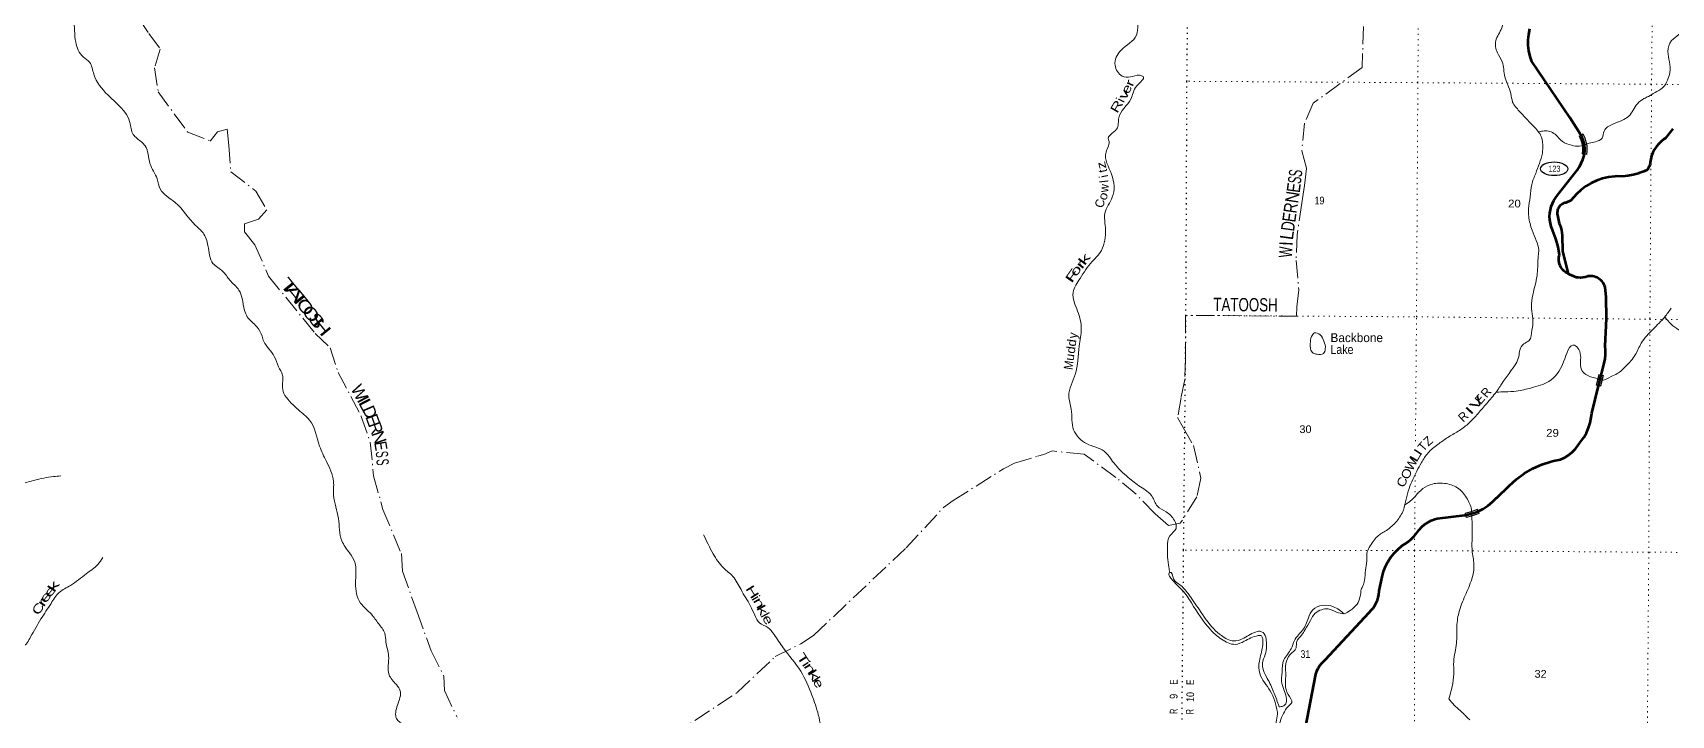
# Model space of a CAD drawing. Header units: feet. Extents: x -252658 to 9, y -366365 to -181930.
# Drawn here: x -180199 to -143143, y -308076 to -292636 of the extents above; entities that cross this region are included whole.
import ezdxf
from ezdxf.enums import TextEntityAlignment as Align

# ---------------------------------------------------------------- set-up
doc = ezdxf.new("R2010")
doc.units = ezdxf.units.FT
doc.header["$LTSCALE"] = 80
doc.linetypes.add('DOT_DASHED', pattern=[7.7, 5, -1.2, 0.3, -1.2])
doc.linetypes.add('DOTTED', pattern=[1.5, 0.3, -1.2])
for name, color, linetype, lineweight in [('17', 7, 'Continuous', 25), ('20', 7, 'Continuous', 70), ('23', 7, 'Continuous', 70), ('39', 7, 'Continuous', 13), ('44', 7, 'DOT_DASHED', 13), ('57', 7, 'Continuous', 13), ('59', 7, 'Continuous', 13), ('6', 7, 'DOTTED', 25), ('7', 7, 'DOTTED', 13)]:
    doc.layers.add(name, color=color, linetype=linetype, lineweight=lineweight)
doc.layers.add('41', color=7, linetype='Continuous')

msp = doc.modelspace()

# ---------------------------------------------------------------- linework, layer by layer
at = {"layer": '17'}
msp.add_ellipse((-145788.59, -295714.06), major_axis=(-309.24, 1), ratio=0.500121, dxfattribs=at)
at = {"layer": '20'}
for points in [[(-143105.08, -294808.15), (-143282.64, -295028.08), (-143307.46, -295045), (-143369.44, -295094.17), (-143425.95, -295149.56), (-143476.36, -295210.55), (-143520.11, -295276.47), (-143556.74, -295346.6), (-143585.83, -295420.18), (-143607.07, -295496.4), (-143620.23, -295574.42), (-143621.24, -295580.48), (-143630.57, -295621.26), (-143644.11, -295660.84), (-143661.71, -295698.79), (-143683.18, -295734.69), (-143759.59, -295776.47), (-143878.11, -295816.05), (-143882.24, -295817.52), (-144001.42, -295852.81)], [(-144001.42, -295852.81), (-144123.63, -295875.45), (-144247.54, -295885.2), (-144371.79, -295881.94), (-144420.14, -295884.47), (-144558.7, -295901.57), (-144694.72, -295933.07), (-144826.69, -295978.6), (-144953.19, -296037.69), (-145072.81, -296109.67), (-145184.26, -296193.77), (-145286.3, -296289.05), (-145415.35, -296432.95), (-145523.89, -296482.61), (-145547.02, -296487.01), (-145570.06, -296493.92), (-145592.25, -296503.21), (-145613.34, -296514.76), (-145633.11, -296528.46), (-145651.34, -296544.15), (-145667.83, -296561.65), (-145682.4, -296580.79), (-145694.89, -296601.34), (-145705.17, -296623.09), (-145713.11, -296645.79), (-145718.64, -296669.19), (-145721.69, -296693.05), (-145722.24, -296717.1), (-145720.26, -296741.06), (-145715.79, -296764.7), (-145678.59, -296949.53), (-145663.12, -296981.47), (-145640.91, -297038.95), (-145624.84, -297098.43), (-145615.07, -297159.27), (-145611.72, -297220.8), (-145599.41, -297574.11), (-145483.94, -298063.54), (-145477.58, -298090.51)], [(-144657.12, -300107.54), (-144637.08, -300011.37), (-144627.2, -299913.63), (-144627.59, -299815.39), (-144637.21, -299724.28), (-144604.07, -299098.22), (-144617.75, -298612.44), (-144640.74, -298391.55), (-144652.16, -298357.51), (-144667.07, -298324.86), (-144685.31, -298293.94), (-144706.69, -298265.1), (-144730.96, -298238.65), (-144757.87, -298214.88), (-144787.11, -298194.06), (-144818.37, -298176.41), (-144851.3, -298162.12), (-144885.54, -298151.35), (-144920.73, -298144.22), (-144956.46, -298140.8), (-144992.36, -298141.14), (-145028.03, -298145.24), (-145036.64, -298146.8), (-145088.76, -298162.43), (-145142.23, -298172.53), (-145196.46, -298176.99), (-145250.86, -298175.76), (-145287.45, -298171.7), (-145446.55, -298103.76), (-145477.58, -298090.51)], [(-151411.87, -308358.72), (-151181.34, -307147.52), (-151157.05, -307079.46), (-151125.77, -307014.32), (-151087.86, -306952.8), (-151043.72, -306895.59), (-150993.85, -306843.3), (-150967.16, -306819.38), (-149977.22, -305748.28), (-149928.24, -305702.09), (-149884.36, -305651.04), (-149846.06, -305595.68), (-149813.75, -305536.62), (-149787.79, -305474.51), (-149768.47, -305410.02), (-149755.99, -305343.87), (-149750.5, -305276.77), (-149750.23, -305261.63), (-149678.48, -304942.85), (-149648.07, -304826.05), (-149605.62, -304713.07), (-149551.59, -304605.15), (-149486.58, -304503.47), (-149411.29, -304409.14), (-149326.55, -304323.2), (-149233.3, -304246.58), (-149175.51, -304206.63), (-149095.74, -304154.5), (-149021.85, -304094.33), (-148954.66, -304026.76), (-148894.9, -303952.53), (-148847.02, -303879.02), (-148786.88, -303817.01), (-148720.58, -303761.64), (-148648.86, -303713.5), (-148572.5, -303673.12), (-148492.34, -303640.94), (-148436.64, -303624.07), (-147817.05, -303551.39), (-147781.03, -303547.16), (-147767.05, -303543.25), (-147603.11, -303497.37), (-147535.82, -303472.65), (-147514.82, -303464.93), (-147485.82, -303450.05), (-147394.89, -303403.37), (-147285.81, -303332.07), (-147184.78, -303249.75), (-147092.92, -303157.33), (-147090.65, -303154.79), (-146810.58, -302887.17), (-146645.66, -302738.56), (-146466.11, -302608.01), (-146273.89, -302496.94), (-146071.12, -302406.57), (-145860.02, -302337.9), (-145805.07, -302323.94), (-145644.47, -302292.59), (-145551.88, -302245.54), (-145464.71, -302189.08), (-145383.92, -302123.81), (-145310.4, -302050.46), (-145244.95, -301969.82), (-145193.28, -301891.31), (-145121.91, -301791.99), (-145061.31, -301685.75), (-145012.14, -301573.76), (-144974.96, -301457.24), (-144950.15, -301337.48), (-144939.41, -301240.21), (-144785.69, -300623.42), (-144657.12, -300107.54)]]:
    msp.add_lwpolyline(points, dxfattribs=at)
at = {"layer": '23'}
msp.add_lwpolyline([(-145477.58, -298090.51), (-145496.55, -298075.57), (-145505.21, -298071.08), (-145536.86, -298050.21), (-145566.15, -298026.14), (-145592.77, -297999.14), (-145616.42, -297969.51), (-145636.84, -297937.56), (-145653.81, -297903.66), (-145667.15, -297868.17), (-145676.7, -297831.48), (-145682.36, -297793.99), (-145684.08, -297756.12), (-145681.83, -297718.27), (-145675.63, -297680.87), (-145672.05, -297666.09), (-145701.34, -297478.57), (-145750.06, -297295.15), (-145817.7, -297117.82), (-145829.69, -297091.31), (-145857.07, -297019.99), (-145876.85, -296946.21), (-145888.8, -296870.77), (-145892.81, -296794.48), (-145888.81, -296718.2), (-145876.87, -296642.75), (-145857.11, -296568.96), (-145829.74, -296497.65), (-145795.06, -296429.58), (-145753.46, -296365.52), (-145711.59, -296313.12), (-145293.98, -295775.77), (-145263.72, -295736.84), (-145256.3, -295725.77), (-145220.52, -295672.44), (-145176.44, -295589.04), (-145141.33, -295501.5), (-145115.55, -295410.77), (-145114.27, -295404.66), (-145104.25, -295356.85), (-145104.01, -295354.66), (-145099.38, -295312.12), (-145099.12, -295243.51), (-145106.03, -295175.25), (-145120.04, -295108.08), (-145140.99, -295042.75), (-145168.66, -294979.96), (-145173.51, -294970.97), (-145181.31, -294956.51), (-145203.43, -294920.97), (-145434.25, -294550.2), (-146292.49, -293289.67), (-146332.99, -293171.01), (-146360.86, -293048.78), (-146375.8, -292924.3), (-146377.65, -292798.93), (-146366.39, -292674.07), (-146342.13, -292551.06)], dxfattribs=at)
at = {"layer": '39'}
for points in [[(-174500.79, -300843.85), (-174550.96, -300658.34), (-174549.85, -300378.88), (-174642.22, -300194.93), (-174735.99, -299956.68), (-174973.31, -299618.38), (-175014.19, -299501.32), (-175132.36, -299288.95), (-175346.78, -299059.46), (-175407.48, -298918.07), (-175464.72, -298646.03), (-175534.95, -298458.3), (-175747.36, -298228.83), (-175899.88, -298034.18), (-176122.92, -297856.88), (-176236.93, -297451.53), (-176348.24, -297164.84), (-176519.12, -296994.12), (-176977.44, -296476.52), (-177315.55, -296169.31), (-177385.35, -295943.38), (-177548.2, -295593.8), (-177658.24, -295192.52), (-177839.25, -295029.74), (-177926.6, -294936.32), (-178003.93, -294664.06), (-178499.27, -294043.53), (-178817.48, -293573.67), (-178916.92, -293303.19), (-179060.21, -293181.02), (-179227.3, -292851.51), (-179289.79, -292330.1), (-179441.28, -292042.98), (-179601.46, -291814.07), (-179744.18, -291460.69), (-179770.88, -291152.79), (-179801.23, -290812.68), (-179912.92, -290739.1), (-180046.26, -290625.08), (-180128.18, -290405.05), (-180187.57, -290326), (-180459.95, -289709.86), (-180597.45, -289428.92), (-180667.96, -289086.37), (-180596.25, -288781.53), (-180647.36, -288680.45), (-180790.51, -288546.22), (-180804.5, -288180.15), (-180750.51, -287483.05), (-180664.11, -287122.07), (-180520.62, -286866.25), (-180512.21, -286653.22), (-180510.18, -286651.23), (-180547.24, -286371.37), (-180649.28, -285974.19), (-180694.07, -285487.15), (-180712.83, -285008.43), (-180830.85, -284781.99), (-180882.28, -284530.11), (-180958.89, -284193.53), (-181005.88, -283903.5), (-181065.04, -283444.46), (-181176.34, -282976.81), (-181296.63, -282593.51), (-181284.04, -282185.5), (-181426.93, -281848.2), (-181456.58, -281624.71), (-181538.44, -281398.65), (-181889.43, -280805.8), (-182158.43, -280605.89), (-182495.87, -280598.26), (-182650.49, -280411.63), (-182753.19, -280072.75), (-182865.91, -279731.76), (-183179.09, -279171.48), (-183542.21, -278584.53), (-183748.33, -278152.06), (-184089.57, -277764.39), (-184548.92, -277339.26), (-184934.56, -277150.17), (-185284.62, -277013.72), (-185472.96, -276967.48), (-185756.28, -276791.54), (-186330.83, -276427.51), (-186892.19, -276142.04), (-187231.79, -275967.5)], [(-157329.33, -280921.2), (-157239.61, -281066.5), (-157203.24, -281396.36), (-157062.42, -281718.07), (-157026.03, -282072.07), (-156933.48, -282309.34), (-156754.48, -282643.09), (-156665.89, -282952.78), (-156543.21, -283173.94), (-156370.24, -283499.64), (-156273.62, -283807.32), (-156163.01, -284000.32), (-155988.17, -284114.81), (-155873.55, -284285.69), (-155688.42, -284778.34), (-155481.17, -285311.2), (-155332.2, -285801.87), (-155307.88, -286145.82), (-155585.01, -286292.92), (-155797.89, -286385.65), (-155874.1, -286584.87), (-156121.02, -286848.61), (-156271.57, -287027.77), (-156430.1, -287289.42), (-156638.94, -287412.32), (-156737.24, -287625.63), (-156538.11, -288027.75), (-156270.84, -288176.36), (-156202.43, -288339.23), (-156144.01, -288592.62), (-156087.61, -288842), (-156041.24, -289089.38), (-155816.04, -289421.07), (-155715.34, -289831.33), (-155608.7, -290094.74), (-155361.43, -290386.18), (-155208.57, -290667.65), (-155170.29, -290854.69), (-155322.73, -291208.86), (-155392.96, -291333.64), (-155193.94, -291572.82), (-155057.23, -291741.67), (-155121.34, -292009.26), (-155207.44, -292453.89), (-155237.42, -292691.28), (-155592.77, -293035.58), (-155721.12, -293369.61), (-155558.25, -293614.87), (-155373.42, -293636.82), (-155170.55, -293598.41), (-155088.17, -293628.51), (-155226.64, -293835.83), (-155365.06, -294137.68), (-155640.01, -294562.37), (-155686.05, -294815.87), (-155870.71, -295057.43), (-155868.7, -295061.45), (-155924.77, -295337.08), (-155801.91, -295837.84), (-155783.5, -296358.8), (-155950.01, -296715), (-155949.86, -296944.31), (-155937.68, -297143.44), (-156059.92, -297610.23), (-156240.59, -297813.57), (-156513.55, -298191.99), (-156670.04, -298511.97), (-156569.33, -298936.31), (-156484.7, -299332.5), (-156530.66, -299722.78), (-156624.66, -300368.57), (-156766.98, -300853.48), (-156714.56, -301155.16), (-156658.02, -301617.76), (-156364.53, -301931.28), (-155968.67, -302103.91), (-155751.55, -302367.21), (-155421.89, -302696.8), (-155146.54, -302907.75), (-154883.24, -303128.77), (-154764.58, -303345.91), (-154567.63, -303476.47), (-154378.67, -303673.43), (-154342.39, -303854.43), (-154482.91, -304017.5), (-154539, -304262.95), (-154506.56, -304727.59), (-154484.95, -304844.55)], [(-150154.92, -305227.05), (-150116.29, -305150.42), (-150079.99, -305025.24), (-150058.81, -304794.52), (-150029.75, -304593.95), (-150024.89, -304419.35), (-149887.19, -304147.04), (-149786.34, -304029.1), (-149585.12, -303893.58), (-149351.46, -303683.94), (-149201.84, -303435.77), (-149140.45, -303185.18), (-149071.1, -302946.66), (-148989.89, -302744.33), (-148791.49, -302361.92), (-148644.01, -302141.84), (-148422.47, -301950.21), (-148199.09, -301792.71), (-147961.74, -301651.34), (-147742.34, -301487.8), (-147510.53, -301246.04), (-147316.91, -301022.17), (-147101.06, -300764.28), (-146963.69, -300560.21), (-146785.98, -300310.17), (-146660.73, -300124.1), (-146589.75, -299961.86), (-146566.96, -299813.45), (-146480.06, -299677.38), (-146359.33, -299595.66), (-146292.06, -299373.19), (-146273.27, -299220.74), (-146288.2, -298991.86), (-146303.16, -298769), (-146259.74, -298502.26), (-146171.47, -298085.21), (-146151.47, -297685.89), (-146140.78, -297549.46), (-146197.9, -297336.43), (-146291.03, -297105.17), (-146365.72, -296791.71), (-146372.92, -296623.08), (-146333.46, -296346.29), (-146298.02, -296069.48), (-146208.54, -295817.01), (-146125.21, -295590.6), (-146057.92, -295362.11), (-146048.89, -295155.42), (-146054.6, -295093.18), (-146098.03, -294950.47), (-146281.44, -294726.81), (-146578.72, -294408.27), (-146730.13, -294202.83), (-146769.31, -294011.96), (-146840.53, -293810.92), (-146903.86, -293636), (-146968.36, -293290.47), (-147075.66, -293087.24), (-147110.45, -292818.12), (-146976.67, -292527.73), (-146915.42, -292305.23), (-146756.09, -292121.34), (-146515.03, -292040.19), (-146361.96, -291908.45), (-146278.54, -291661.98), (-146092.85, -291420), (-146081.23, -291092.9), (-146048.57, -290976.64), (-146109.86, -290795.71), (-146182.8, -290536.45), (-146093.65, -290350.21), (-146020.31, -290115.73), (-146027.14, -289872.84), (-145957.28, -289527.95), (-145886.1, -289325.57), (-145800.94, -289135.3), (-145615.32, -288909.38), (-145477.52, -288617), (-145455.15, -288552.88), (-145448.06, -288332.13), (-145483, -288095.13), (-145527.97, -287858.08), (-145514.9, -287645.39), (-145555.78, -287390.29), (-145611.17, -287233.47), (-145584.43, -287097.12), (-145621.34, -286852.08), (-145700.23, -286578.73), (-145699.57, -286444.26), (-145614.43, -286258.01), (-145497.18, -286067.89), (-145422.26, -285919.72), (-145385.05, -285693.1), (-145393.93, -285456.22)], [(-145054.77, -295152.79), (-144995.88, -295134.34), (-144859.34, -295100.87), (-144708.53, -295019.29), (-144661.62, -294858.95), (-144464.32, -294703.33), (-144261.36, -294622.01), (-144100.44, -294522.42), (-143908.54, -294242.34), (-143759.57, -294126.63), (-143659.04, -294074.93), (-143510.2, -293985.32), (-143339.23, -293883.77), (-143230.07, -293707.66), (-143175.1, -293539.33), (-143185.93, -293292.4), (-143216.9, -293061.44), (-143135.47, -292814.95), (-142972.36, -292679.24), (-142901.61, -292565.18), (-142952.76, -292360.21), (-143064.23, -292189.08), (-143019.23, -292008.65), (-142956.05, -291802.22), (-142854.88, -291618.05), (-142761.84, -291455.91), (-142773.17, -291313.36), (-142750.81, -291251.24), (-142788.16, -291096.52), (-142849.05, -290833.3), (-142870.45, -290698.72), (-142925.92, -290557.96), (-142923.01, -290371.31), (-142745.61, -290185.5), (-142613.7, -289867), (-142500.73, -289731.05), (-142317.99, -289681.74), (-141986.96, -289659.23), (-141968.9, -289657.31), (-141796.19, -289607.95), (-141506.88, -289502.95), (-141334.47, -289515.82), (-141254.07, -289480.07), (-140944.61, -289355.09), (-140803.55, -289217.28), (-140554.28, -289098.04), (-140249.04, -289015.19), (-139909.61, -288914.44), (-139694.73, -288855.25), (-139510.36, -288882.22), (-139279.38, -288813.07), (-139034.79, -288830.29), (-138831.49, -288678.72), (-138768.61, -288532.5), (-138663.84, -288432.64), (-138617.61, -288412.79), (-138441.52, -288493.91), (-138259.39, -288571.05), (-138026.67, -288554.09), (-137825.65, -288458.7), (-137594.72, -288397.58), (-137284.35, -288497.41), (-137070.01, -288550.61), (-136956.75, -288765.91), (-136724.54, -288855.33), (-136433.94, -288896.85), (-136233.85, -288992.14), (-136013, -288941), (-135830.75, -288994.05), (-135580.15, -289013.31), (-135273.12, -288974.63), (-134994.3, -288963.91), (-134685.77, -289029.61), (-134377.29, -289107.34), (-134056.64, -289155.03), (-133844.53, -289252.38), (-133696.51, -289333.37), (-133540.59, -289436.47), (-133236.18, -289526.23), (-132993.66, -289555.48), (-132861.84, -289668.51), (-132796.58, -289857.49), (-132588.23, -289902.63), (-132482.15, -289947.3), (-132428.42, -290033.86), (-132414.74, -290106.18), (-132246.42, -290137.08), (-132086.08, -290157.92), (-131857.12, -290090.76), (-131674.8, -290127.76), (-131554.79, -290192.56)], [(-146141.79, -294878), (-146017.35, -294856.52), (-145889.05, -294869.17), (-145769.03, -294931.96), (-145603.39, -295099.34), (-145399.22, -295180.59), (-145216.83, -295203.54), (-145049.96, -295151.39)], [(-143143.16, -298865.44), (-143288.27, -299062.33), (-143554.36, -299342.06), (-143820.63, -299657.91), (-143958.32, -299926.21), (-144168.12, -300178.11), (-144363.48, -300347.78), (-144504.18, -300411.34), (-144703.93, -300492.69), (-144706.42, -300492.35)], [(-143290.85, -299066.44), (-142975.15, -299354.09), (-142673.76, -299458.4), (-142253.85, -299556.58), (-141729.65, -299375.05), (-141259.65, -299259.95), (-140789.64, -299173.02), (-140470.33, -299021.86), (-140134.7, -299254.88), (-139589.95, -299805.53), (-139139.63, -300330.12), (-138940.61, -300553.21), (-138454.24, -300916.85), (-138118.58, -301210.22), (-137875.25, -301602.24), (-137698.29, -301889.72), (-137382.68, -302239.43), (-137129.27, -302705.87), (-136893.93, -303172.33), (-136773.18, -303516.19), (-136680.44, -304041.11), (-136573.64, -304561.99), (-136476.76, -304809.5)], [(-151305.66, -299671.64), (-151277.65, -299506.67), (-151211.4, -299428.15), (-151084.82, -299468.27), (-150996.34, -299615.03), (-150966.09, -299787.99), (-151010.22, -299888.61), (-151148.82, -299910.86), (-151263.36, -299862.69), (-151303.6, -299760.14), (-151305.66, -299671.64)], [(-144808.38, -300478.38), (-144811.07, -300478.01), (-144706.42, -300492.35), (-144965.48, -300417.17), (-145192.88, -300165.2), (-145233.23, -299801.73), (-145331.03, -299704.92), (-145579.55, -300083.08), (-145912.62, -300525.07), (-146306.41, -300669.71), (-146647.7, -300742.35), (-146900.48, -300759.21), (-147092.53, -300764.66)], [(-169740.35, -314728.17), (-169769.79, -314702.2), (-169851.21, -314535.58), (-169935.92, -314210.66), (-170007.66, -313679.42), (-170124.56, -313380.42), (-170140.29, -312875.46), (-170141, -312594.95), (-170047.52, -312318.84), (-169998.42, -312102.65), (-170116.56, -311635.34), (-170272.95, -311205.95), (-170319.42, -310847.12), (-170269.81, -310520.74), (-170280.39, -310206.14), (-170365.31, -309927.3), (-170806.09, -309873.43), (-170962.82, -309954.94), (-171149.96, -309671.68), (-171193.87, -309192.65), (-171343.85, -308677.13), (-171545.05, -308399.83), (-171972.9, -308151.66), (-171951.45, -307845.2), (-171887.84, -307524.89), (-171975.39, -307384.29), (-172140.75, -307159.22), (-172150.82, -306732.42), (-172211.54, -306423.62), (-172238.67, -306219.15), (-172380, -306002.19), (-172541.4, -305789.16), (-172784.82, -305539.74), (-172899.01, -305086.47), (-172916.9, -304615.56), (-173036.21, -304404.71), (-173209.35, -304129.52), (-173285.21, -303624.31), (-173395.06, -303098.93), (-173397.63, -302784.36), (-173557.93, -302332.91), (-173710.71, -301987.68), (-173940.54, -301397.71), (-174190.07, -301170.3), (-174500.79, -300843.85)], [(-186516.14, -303691.26), (-186293.52, -303313.39), (-186126.46, -303106.08), (-185913.98, -302969.62), (-185458.39, -302831.74), (-185168.24, -302756.43), (-184934.77, -302718.72), (-184727.12, -302654.59), (-184324.45, -302578.47), (-184031.11, -302396.64), (-183739.65, -302383.67), (-183357.66, -302540.56), (-183123.2, -302774.28), (-182804.06, -302980.77), (-182433.9, -303117.42), (-182028.46, -303151.92), (-181671.08, -303173.83), (-181164.52, -303149.09), (-180781.41, -303024.51), (-180405.61, -302835.52), (-179948.16, -302711.73), (-179730.78, -302675.85), (-179567.91, -302663.52)], [(-148872.54, -303047.4), (-149009.21, -303204.7), (-149127.83, -303292.38), (-149174.25, -303318.16)], [(-147657.57, -303459.98), (-147657.68, -303457.17), (-147752.64, -303187.76), (-147946.03, -302954.02), (-148236.26, -302836.23), (-148539.14, -302844.82), (-148760.26, -302950.15), (-148869.05, -303049.99)], [(-148171.54, -307706.6), (-148060.72, -307144.3), (-148063.33, -306857.27), (-147999.15, -306444.12), (-147993.52, -306112.97), (-147947.67, -305757.93), (-147803.37, -305367.23), (-147655.16, -304996.63), (-147605.42, -304665.69), (-147645.99, -304348.38), (-147644.33, -304009.18), (-147650.58, -303645.87), (-147657.57, -303459.98)], [(-165029.01, -303993.19), (-164810.79, -304421.76), (-164577.29, -304741.93), (-164364.48, -304935.21), (-164180.98, -305234.74), (-163972.06, -305596.87), (-163868.02, -305815.13), (-163755.47, -305991.25), (-163577.76, -306089.66), (-163434.85, -306246), (-163225.3, -306551.84), (-162831.4, -307080.81), (-162578.28, -307622.36), (-162432.53, -308064.23), (-162349.96, -308585.86), (-162307.57, -308928.11), (-162193.87, -309180.65), (-161984.6, -309331.67), (-161634.47, -309462.08), (-161272.19, -309584.58), (-160965.93, -309865.31), (-160808.14, -310128.38), (-160764.45, -310354.03), (-160768.35, -310522.88)], [(-182106.36, -306966.04), (-181784.66, -306868.07), (-181304.22, -306664.1), (-180939.97, -306609.69), (-180598.36, -306603.29), (-180430.91, -306540.75), (-180247.46, -306305.46), (-180013.88, -305897.8), (-179784.94, -305546.39), (-179603.39, -305301.03), (-179346.43, -305138.91), (-178987.85, -304873.32), (-178730.42, -304668.99), (-178616.13, -304509.36)], [(-152045.64, -308008.11), (-152210.67, -307523.48), (-152449.97, -307135.48), (-152458.19, -306851.86), (-152384.07, -306523.91), (-152382.17, -306350.92), (-152412.35, -306280.55), (-152486.68, -306274.58), (-152799.98, -306403.61), (-153004.84, -306472.19), (-153316.29, -306353.8), (-153565.52, -306138.8), (-153993.79, -305535.74), (-154202.9, -305244.27), (-154492.37, -304928.73), (-154508.48, -304874.43), (-154480.37, -304844.23), (-154397.92, -304986.97), (-154257.21, -305123.63), (-154068.25, -305324.6), (-153814.9, -305694.49), (-153487.19, -306124.65), (-153316.34, -306275.35), (-153039.04, -306393.78), (-152846.22, -306349.34), (-152547, -306194.17), (-152406.38, -306186), (-152313.9, -306312.64), (-152297.73, -306463.49), (-152309.66, -306654.59), (-152377.84, -306851.79), (-152381.75, -307014.72), (-152299.27, -307203.73), (-152150.42, -307507.33), (-152039.74, -307800.91), (-152009.56, -307883.36)], [(-150536.4, -305783.96), (-150407.88, -305709.41), (-150247.27, -305560.41), (-150154.92, -305227.05)], [(-150536.4, -305783.96), (-150715.21, -305745.91), (-150904.09, -305667.63), (-151048.72, -305687.88), (-151193.3, -305766.47), (-151303.68, -305935.54), (-151424.09, -306136.8), (-151502.35, -306267.63), (-151612.75, -306404.51), (-151628.72, -306553.38), (-151761.21, -306702.36), (-151857.51, -306903.6), (-151861.34, -307199.3), (-151869.26, -307386.38), (-151804.83, -307605.58), (-151726.37, -307788.55), (-151806.67, -307879.15), (-151915.04, -308040.17), (-151991.26, -308223.29), (-152059.43, -308440.6), (-152175.82, -308633.81), (-152219.91, -308790.75), (-152241.87, -309001.99), (-152322.01, -309346.03), (-152392.16, -309593.52), (-152564.75, -309857.19), (-152687.24, -309945.81), (-152882.12, -309915.82), (-153145.32, -309837.61), (-153370.31, -309843.86), (-153601.33, -309848.1), (-153856.49, -309794.02), (-154149.81, -309748.03), (-154400.93, -309726.14), (-154655.97, -309859.14), (-154840.74, -309933.74), (-154858.78, -309988.07), (-154728.19, -310018.12), (-154487.09, -310074.22), (-154326.33, -310148.49), (-154213.8, -310206.72), (-154207.76, -310232.87), (-154344.38, -310194.77), (-154565.39, -310136.65), (-154943.12, -310032.4), (-155204.37, -309887.81), (-155339.07, -309716.96), (-155445.71, -309453.55), (-155548.25, -309306.8), (-155654.73, -309284.77), (-155841.55, -309297.02), (-156118.78, -309279.17), (-156496.4, -309349.93), (-156823.76, -309480.98), (-156924.12, -309605.79), (-156954.12, -309817.03), (-157014.24, -310048.41), (-157028.21, -310199.29), (-157054.21, -310376.33), (-157166.58, -310573.56), (-157319.11, -310794.97), (-157427.51, -310921.8), (-157536.5, -311002.36)], [(-150538.73, -305783.46), (-150781.58, -305621.25), (-151028.69, -305591.31), (-151249.6, -305688.07), (-151347.92, -305875.23), (-151482.33, -306152.95), (-151570.66, -306253.61), (-151667, -306388.47), (-151739.2, -306571.59), (-151903.76, -306825.19), (-151945.77, -307100.81), (-151949.63, -307360.3), (-151887.24, -307535.25), (-151844.94, -307710.21), (-151860.95, -307814.83), (-151925.19, -307871.21), (-152009.56, -307883.36)], [(-148170.48, -307704.92), (-148052.95, -307846.19), (-147919.99, -307968.47), (-147819.08, -308063.44), (-147735.98, -308147.73), (-147695.61, -308183.35)], [(-157535, -310790.32), (-157317.24, -310585.77), (-157158.69, -310340.22), (-157134.74, -310102.84), (-157070.63, -309825.19), (-156970.37, -309545.49), (-156781.66, -309340.14), (-156522.6, -309223.23), (-156221.29, -309194.78), (-156076.7, -309120.22), (-155952.23, -308993.38), (-155707.2, -308918.72), (-155472.1, -309009.02), (-155321.31, -309214.06), (-155307.12, -309421.23), (-155226.6, -309672.6), (-155081.86, -309831.38), (-154949.26, -309853.38), (-154593.79, -309704.19), (-154378.88, -309645.66), (-154063.48, -309661.46), (-153705.89, -309695.32), (-153529.13, -309656.93), (-153400.67, -309483.82), (-153250.21, -309173.91), (-153153.84, -309089.33), (-153003.24, -308976.55), (-152780.36, -308817.43), (-152591.53, -308815.24), (-152406.73, -308788.92), (-152294.29, -308710.36), (-152103.67, -308360.18), (-152045.64, -308008.11)]]:
    msp.add_spline(points, degree=3, dxfattribs=at)
at = {"layer": '44'}
for points in [[(-178492.68, -291274.16), (-177570.44, -292656.61), (-177316.71, -293004.74), (-177443.45, -293431.19), (-177362.18, -293974.53), (-176694.8, -294884.99), (-176186.49, -295085.75), (-176019.63, -294874.42), (-175802.37, -294813.51), (-175766.2, -295190.24), (-175717.15, -295782.3), (-175152.19, -296219.59), (-174903.2, -296643.16), (-175091.84, -296854.65), (-175412.17, -296959.44), (-175410.52, -297137.16), (-175173.58, -297436.94), (-174867.55, -298140.13), (-173809.91, -299440.76), (-173474.75, -299761.33), (-173289.87, -300320.03), (-172768.72, -301317.79), (-172567.3, -301897.91), (-172489.47, -302656.71), (-172280.86, -303425.27), (-171863.22, -304418.44), (-171837.75, -304816.79), (-171507.84, -305746), (-171189.32, -306621.43), (-170900.87, -307190.11), (-170886.99, -307513.15), (-170603.63, -308119.57)], [(-150105.27, -292492.73), (-150133.87, -293423.84), (-151239.59, -294229.03), (-151434.46, -294677.94), (-151500.49, -295311.02), (-151389.65, -295706.23), (-151439.37, -296092.03), (-151501.27, -296493.81), (-151600.15, -297205.05), (-151627.57, -297788.17), (-151565.4, -298454.53), (-151611.1, -298840.35), (-151621.05, -299049.47), (-154125.99, -299028.85), (-154131.1, -300012.33), (-154141.82, -300484.22), (-154228.11, -300885.77), (-154306.59, -301343.73), (-154184.12, -301564.04), (-153946.9, -301972.42), (-153778.98, -302712.1), (-153873.23, -303137.74), (-154246.14, -303733.98), (-154509.6, -303780), (-154812.41, -303517.91), (-155246.1, -303075.67), (-155706.46, -302695.55), (-156422.5, -302170.42), (-157146.71, -302097.82), (-157330.17, -302178.72), (-157475.76, -302217.99)], [(-165742.2, -308534.66), (-164269.95, -307564.68), (-163411.63, -306750.23), (-162831.63, -306460.33), (-162539.33, -306269.58), (-160444.75, -304287.69), (-159603.67, -303376.42), (-159385.53, -303219.84), (-158243.72, -302499.9), (-157993.46, -302374.69), (-157475.76, -302217.99)]]:
    msp.add_lwpolyline(points, dxfattribs=at)
at = {"layer": '57'}
for p, q in [((-147526.52, -303416.17), (-147487.32, -303513.66)), ((-147780.06, -303603.05), (-147803.51, -303501.17))]:
    msp.add_line(p, q, dxfattribs=at)
for points in [[(-144779.41, -300365.36), (-144677.62, -300391.12), (-144738.97, -300633.48), (-144840.76, -300607.71)], [(-144773.61, -300375.07), (-144687.33, -300396.91), (-144744.76, -300623.76), (-144831.04, -300601.91)]]:
    msp.add_lwpolyline(points, close=True, dxfattribs=at)
for points in [[(-147803.51, -303501.17), (-147748.06, -303488.26), (-147664.26, -303465.1), (-147587.68, -303438.7), (-147526.52, -303416.17)], [(-147531.04, -303426.37), (-147584.99, -303446.24), (-147661.89, -303472.74), (-147746.09, -303496.01), (-147793.92, -303507.15), (-147774, -303593.68)], [(-147774, -303593.68), (-147746.58, -303588.19), (-147690.34, -303572.67), (-147591.31, -303543.14), (-147497.82, -303508.98), (-147531.04, -303426.37)], [(-147780.06, -303603.05), (-147744.73, -303595.98), (-147688.13, -303580.36), (-147588.79, -303550.74), (-147487.32, -303513.66)]]:
    msp.add_lwpolyline(points, dxfattribs=at)
at = {"layer": '59'}
for p, q in [((-145227.83, -294973.47), (-145137.75, -294920.06)), ((-145217.22, -294976.48), (-145140.82, -294931.18)), ((-145051.99, -295390.53), (-145155.84, -295374.28))]:
    msp.add_line(p, q, dxfattribs=at)
for points in [[(-145140.82, -294931.18), (-145123.69, -294962.72), (-145098.77, -295019.14), (-145080.77, -295074.25), (-145072.45, -295106.54), (-145062.05, -295150.96), (-145054.46, -295204.59), (-145051.68, -295267.18), (-145052.37, -295315.53), (-145059.09, -295381.31), (-145147.04, -295367.55)], [(-145137.75, -294920.06), (-145116.5, -294959.19), (-145091.29, -295016.28), (-145073.09, -295072.01), (-145064.68, -295104.63), (-145054.18, -295149.48), (-145046.48, -295203.85), (-145043.68, -295267.06), (-145044.38, -295315.99), (-145051.99, -295390.53)], [(-145227.83, -294973.47), (-145207.53, -295012.2), (-145185.12, -295065.89), (-145171.11, -295108.03), (-145162.71, -295141.33), (-145155.01, -295182.79), (-145149.41, -295230.36), (-145147.31, -295298.32), (-145155.84, -295374.28)], [(-145147.04, -295367.55), (-145139.3, -295298.64), (-145141.42, -295229.77), (-145147.1, -295181.59), (-145154.89, -295139.62), (-145163.43, -295105.79), (-145177.62, -295063.08), (-145200.28, -295008.8), (-145217.22, -294976.48)]]:
    msp.add_lwpolyline(points, dxfattribs=at)
at = {"layer": '6'}
msp.add_line((-154186.7, -305266.82), (-154228.02, -309649.05), dxfattribs=at)
msp.add_lwpolyline([(-153949.54, -274349.19), (-153962.38, -277808.55), (-154012.34, -283121.11), (-154051.31, -288435.72), (-154102.19, -293734.23), (-154125.99, -299028.85), (-154177.96, -304339.39), (-154186.03, -305196.03)], dxfattribs=at)
at = {"layer": '7'}
for points in [[(-148928.14, -301876.07), (-148903.76, -299063.72), (-148873.92, -293765.12), (-148834.14, -288484.62), (-148782.15, -283168.06), (-148782.36, -277863.3), (-148789.69, -274383.35)], [(-143540.14, -286206.78), (-143535.71, -288521.87), (-143587.5, -293798.29), (-143625.4, -299104.88), (-143651.16, -304387.45), (-143693.12, -309704.06)], [(-125931.79, -293981.09), (-127694.41, -293950.15), (-132982.71, -293892.88), (-138299.19, -293855.55), (-143594.2, -293801.23), (-148873.92, -293765.12), (-154102.19, -293734.23)], [(-154125.99, -299028.85), (-148903.76, -299063.72), (-143626.41, -299118.87), (-138311.01, -299158.26), (-133028.59, -299189.4), (-127726.13, -299222.65), (-125964.34, -299265.6)], [(-148953.36, -309648.93), (-148949.59, -304350.2), (-148934.39, -302597.17)], [(-125994.66, -304579.14), (-127766.2, -304563.35), (-133048.35, -304476.01), (-138330.64, -304418.77), (-143651.16, -304387.45), (-148949.59, -304350.2), (-154177.96, -304339.39)]]:
    msp.add_lwpolyline(points, dxfattribs=at)

# ---------------------------------------------------------------- texts
at = {"layer": '17', "width": 0.8}
msp.add_text('123', height=140, dxfattribs=at).set_placement((-145785.69, -295782.37), align=Align.CENTER)
at = {"layer": '41'}
for s, rotation, width, p in [('e', 64.965, 1.35, (-155371.39, -293947.41)), ('r', 65.765, 1.45, (-155300.05, -293810.44)), ('R', 59.647, 1.45, (-155602.17, -294352.6)), ('i', 63.89, 1.15, (-155513.04, -294202.61)), ('v', 59.388, 1.6, (-155435.18, -294080.69)), ('z', 103.059, 1.3, (-155935.25, -295614.17)), ('w', 86.406, 0.95, (-155871.12, -296158.51)), ('o', 72.149, 1.15, (-155900.42, -296363.05)), ('o', 55.098, 1.65, (-156533.16, -298071.36)), ('r', 53.284, 1.9, (-156419.22, -297932.27)), ('k', 53.284, 1.9, (-156336.83, -297816.91)), ('F', 54.6, 1.95, (-156615.7, -298190.48)), ('d', 81.955, 1.1, (-156624.28, -299824.34)), ('d', 81.955, 1.1, (-156604.1, -299663.13)), ('M', 81.482, 0.9, (-156672.54, -300170.85)), ('u', 81.482, 1.05, (-156648.73, -299989.97)), ('e', 52.604, 1.75, (-179833.34, -305457.91)), ('e', 51.251, 1.8, (-179733.22, -305331.34)), ('k', 56.937, 1.8, (-179646.37, -305212.46)), ('H', 302.256, 1.55, (-164008.74, -305338.12)), ('C', 57.28, 1.4, (-179996.25, -305717.51)), ('r', 56.553, 1.8, (-179905.88, -305576.49)), ('i', 300.729, 1.3, (-163930.61, -305471.45)), ('n', 300.263, 1.6, (-163856.41, -305586.14)), ('k', 299.7, 1.65, (-163784.56, -305745.66)), ('l', 299.139, 1.2, (-163722.57, -305856.25)), ('e', 297.122, 1.4, (-163660.41, -305960.95)), ('T', 302.411, 1.75, (-162861.75, -306858.28)), ('i', 303.097, 1.4, (-162786.58, -306964.28)), ('n', 303.097, 1.7, (-162703.16, -307073.69)), ('k', 302.229, 1.75, (-162619.99, -307215.61)), ('l', 302.625, 1.3, (-162567.7, -307314.89)), ('e', 297.178, 1.4, (-162516.13, -307398.09))]:
    msp.add_text(s, height=200, rotation=rotation, dxfattribs=dict(at, width=width)).set_placement(p, align=Align.CENTER)
for s, rotation, p in [('i', 101.01, (-155883.48, -295866.24)), ('t', 100.958, (-155904.43, -295742.89)), ('l', 96.421, (-155870.93, -295988.08)), ('C', 76.662, (-155967.63, -296517.51)), ('y', 82.146, (-156578.5, -299497.09))]:
    msp.add_text(s, height=200, rotation=rotation, dxfattribs=at).set_placement(p, align=Align.CENTER)
at = {"layer": '41', "width": 0.9}
msp.add_text('Lake', height=200, dxfattribs=at).set_placement((-150850.54, -299901.17))
at = {"layer": '41'}
msp.add_text('Backbone', height=200, dxfattribs=at).set_placement((-150850.54, -299634.57))
for s, rotation, width, p in [('V', 48.604, 1.8, (-147576.31, -301191.68)), ('I', 47.679, 1.75, (-147675.9, -301298.13)), ('W', 61.84, 1.1, (-149001.43, -302565.3)), ('L', 59.799, 1.55, (-148906.06, -302370.32)), ('I', 56.97, 1.35, (-148814.19, -302216.7)), ('C', 68.386, 1.15, (-149179.64, -302938.12)), ('O', 63.988, 1.15, (-149094.03, -302761.78))]:
    msp.add_text(s, height=200, rotation=rotation, dxfattribs=dict(at, width=width)).set_placement(p)
for s, rotation, p in [('E', 49.286, (-147453.69, -301057.91)), ('R', 50.033, (-147317.46, -300908.43)), ('R', 43.74, (-147847.55, -301459.02)), ('T', 49.618, (-148744.01, -302125.06)), ('Z', 42.095, (-148636.46, -302001))]:
    msp.add_text(s, height=200, rotation=rotation, dxfattribs=at).set_placement(p)
at = {"layer": '44'}
for s, height, rotation, width, p in [('E', 300, 82.656, 0.8, (-151533.02, -296160.33)), ('S', 300, 82.656, 0.6, (-151510.25, -295983.65)), ('S', 300, 82.656, 0.6, (-151490.5, -295830.37)), ('N', 300, 81.242, 0.9, (-151565.04, -296378.34)), ('E', 300, 82.085, 0.8, (-151631.41, -296829.19)), ('R', 300, 82.085, 0.8, (-151602, -296617.64)), ('L', 300, 82.085, 0.95, (-151687.31, -297231.27)), ('D', 300, 82.085, 0.75, (-151659.36, -297030.23)), ('W', 300, 87.308, 0.65, (-151714.97, -297605.63)), ('I', 300, 87.308, 0.9, (-151705.88, -297412.32)), ('T', 275, 309.117, 1.8, (-174513.18, -298468.21)), ('A', 275, 309.117, 1.75, (-174386.92, -298614.42)), ('T', 275, 309.117, 1.8, (-174268.48, -298756.72)), ('O', 275, 309.117, 1.35, (-174138.87, -298923.03)), ('O', 275, 309.117, 1.35, (-174012.68, -299081.24)), ('S', 275, 309.117, 1.4, (-173887.24, -299231.01)), ('H', 275, 309.117, 1.55, (-173767.39, -299380.52)), ('I', 275, 297.579, 1.2, (-172849.26, -300992.64)), ('L', 275, 297.579, 1.45, (-172777.68, -301126.12)), ('D', 275, 293.579, 1.05, (-172698.37, -301272.67)), ('E', 275, 290.147, 1.05, (-172638.12, -301441.26)), ('N', 275, 289.147, 1.1, (-172495.79, -301834.01)), ('E', 275, 279.856, 0.85, (-172461.2, -302007.37)), ('S', 275, 275.856, 0.6, (-172437.62, -302186.94)), ('S', 275, 275.856, 0.6, (-172423.15, -302363.26))]:
    msp.add_text(s, height=height, rotation=rotation, dxfattribs=dict(at, width=width)).set_placement(p, align=Align.CENTER)
at = {"layer": '44', "width": 0.75}
msp.add_text('TATOOSH', height=300, rotation=359.528, dxfattribs=at).set_placement((-153499.4, -298931.51))
at = {"layer": '44'}
for s, rotation, p in [('W', 297.579, (-172935.4, -300839.14)), ('R', 289.147, (-172567.54, -301623.48))]:
    msp.add_text(s, height=275, rotation=rotation, dxfattribs=at).set_placement(p, align=Align.CENTER)
at = {"layer": '6'}
for s, width, p in [('E', 0.75, (-154306.14, -307383.86)), ('10', 0.85, (-153934.97, -307773.32)), ('E', 0.75, (-153935.48, -307389.37)), ('9', 0.9, (-154309.76, -307708.12)), ('R', 0.7, (-154308.96, -308050.34)), ('R', 0.7, (-153943.98, -308057.89))]:
    msp.add_text(s, height=175, rotation=89.46, dxfattribs=dict(at, width=width)).set_placement(p)
at = {"layer": '7'}
for s, width, p in [('19', 0.85, (-151208.63, -296518.2)), ('20', 1.1, (-146832.79, -296587.43)), ('30', 1.05, (-151551.88, -301692.88)), ('29', 1.1, (-145970.89, -301775.62)), ('31', 0.85, (-151527.86, -306780.13)), ('32', 1.05, (-146234.12, -307227.66))]:
    msp.add_text(s, height=175, dxfattribs=dict(at, width=width)).set_placement(p)

doc.saveas('drawing.dxf')
